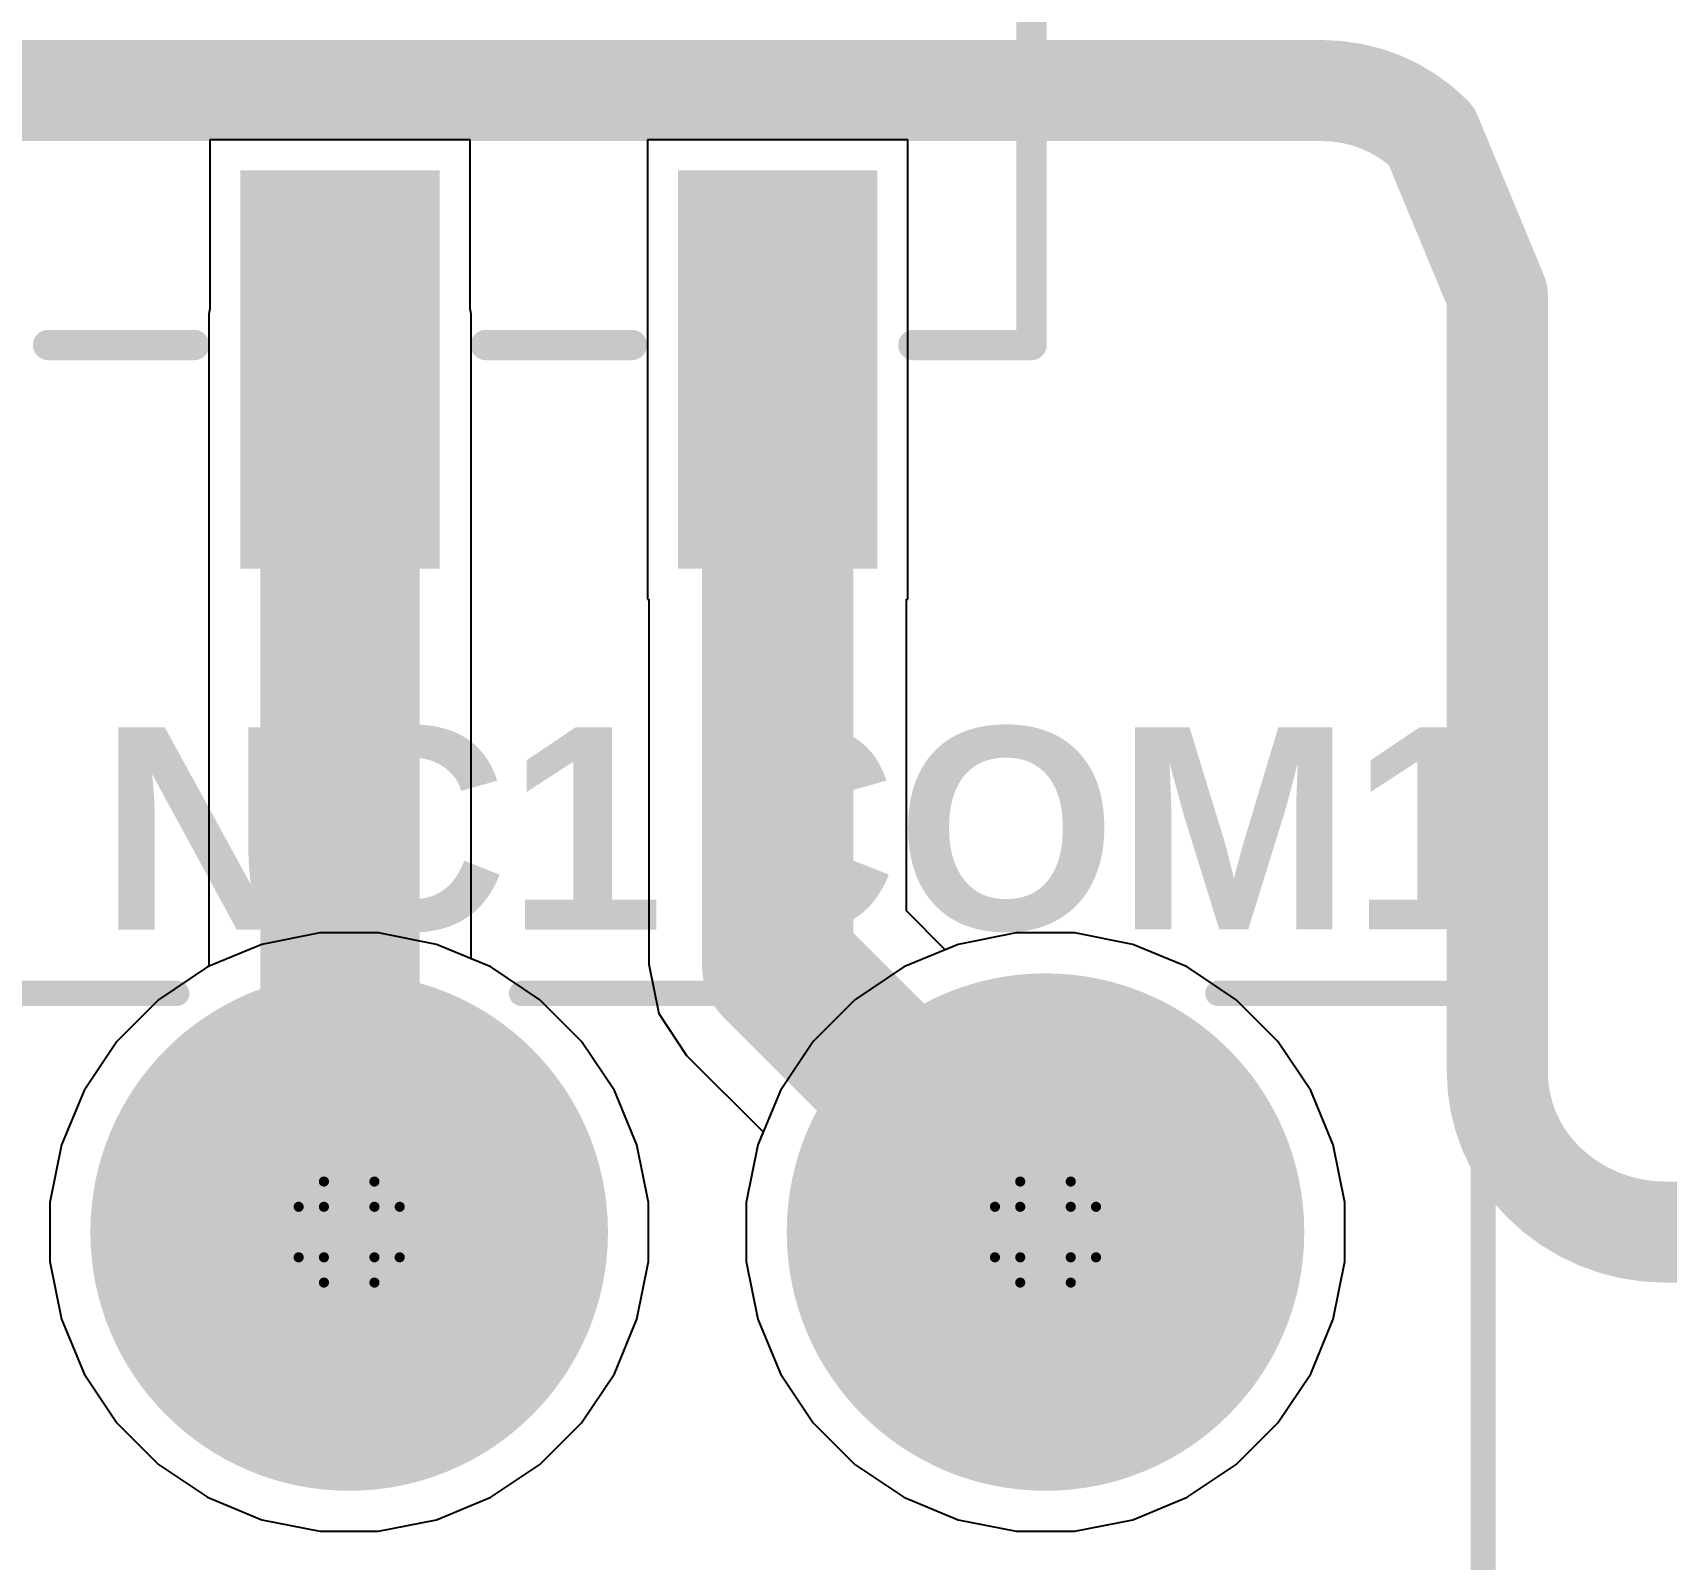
# Model space of a CAD drawing. Header units: inches. Extents: x 0 to 5271, y 0 to 5417.
# Drawn here: x 60.38 to 68.59, y 6.41 to 14.08 of the extents above; entities that cross this region are included whole.
import ezdxf

# ---------------------------------------------------------------- set-up
doc = ezdxf.new("R2010")
doc.units = ezdxf.units.IN
for name, color, linetype in [('Bottom Layer', 5, 'Continuous'), ('Bottom Solder', 6, 'Continuous'), ('Drill Drawing', 1, 'Continuous'), ('L2_GND1', 16, 'Continuous'), ('L3_SIG1', 76, 'Continuous'), ('L4_PWR', 90, 'Continuous'), ('L5_GND2', 156, 'Continuous'), ('L6_SIG2', 130, 'Continuous'), ('L7_GND3', 216, 'Continuous'), ('Multi-Layer', 9, 'Continuous'), ('Pad Holes', 156, 'Continuous'), ('Top Layer', 1, 'Continuous'), ('Top Overlay', 2, 'Continuous'), ('Top Paste', 8, 'Continuous'), ('Top Solder', 216, 'Continuous')]:
    doc.layers.add(name, color=color, linetype=linetype)
doc.styles.add('Arial_Bold', font='', dxfattribs={"height": 0.2})
doc.styles.get('Arial_Bold').set_extended_font_data('Arial', bold=True)

# ---------------------------------------------------------------- blocks, each defined once
blk = doc.blocks.new('G6K_2F_Y_TR_DC5_290')
at = {"layer": 'Top Layer'}
for points in [[(-4.4, -1.2), (-2.6, -1.2), (-2.6, -2), (-4.4, -2)], [(-4.4, -3.4), (-2.6, -3.4), (-2.6, -4.2), (-4.4, -4.2)]]:
    blk.add_hatch(color=1, dxfattribs=at).paths.add_polyline_path(points)
at = {"layer": 'Top Paste'}
for points in [[(-4.4, -1.2), (-2.6, -1.2), (-2.6, -2), (-4.4, -2)], [(-4.4, -3.4), (-2.6, -3.4), (-2.6, -4.2), (-4.4, -4.2)]]:
    blk.add_hatch(color=8, dxfattribs=at).paths.add_polyline_path(points)
at = {"layer": 'Top Solder'}
for points in [[(-4.5016, -1.0984), (-2.4984, -1.0984), (-2.4984, -2.1016), (-4.5016, -2.1016)], [(-4.5016, -3.2984), (-2.4984, -3.2984), (-2.4984, -4.3016), (-4.5016, -4.3016)]]:
    blk.add_hatch(color=216, dxfattribs=at).paths.add_polyline_path(points)
at = {"layer": 'Top Overlay'}
for points in [[(-3.377, -0.1328, 0.1524, 0.1524, 0), (-3.377, -0.8673, 0.1524, 0.1524, 0)], [(-3.377, -2.3328, 0.1524, 0.1524, 0), (-3.377, -3.0673, 0.1524, 0.1524, 0)], [(-3.377, -4.482, 0.1524, 0.1524, 0), (-3.377, -5.0762, 0.1524, 0.1524, 0)], [(-3.377, -5.0762, 0.1524, 0.1524, 0), (3.377, -5.0762, 0.1524, 0.1524, 0)]]:
    blk.add_lwpolyline(points, format="xyseb", dxfattribs=at)
for points in [[(-3.4151, -0.1328, 0.0762, 0.0762, 1), (-3.3389, -0.1328, 0.0762, 0.0762, 1)], [(-3.4151, -0.8673, 0.0762, 0.0762, 1), (-3.3389, -0.8673, 0.0762, 0.0762, 1)], [(-3.4151, -2.3328, 0.0762, 0.0762, 1), (-3.3389, -2.3328, 0.0762, 0.0762, 1)], [(-3.4151, -3.0673, 0.0762, 0.0762, 1), (-3.3389, -3.0673, 0.0762, 0.0762, 1)], [(-3.4151, -4.482, 0.0762, 0.0762, 1), (-3.3389, -4.482, 0.0762, 0.0762, 1)], [(-3.4151, -5.0762, 0.0762, 0.0762, 1), (-3.3389, -5.0762, 0.0762, 0.0762, 1)], [(-3.4151, -5.0762, 0.0762, 0.0762, 1), (-3.3389, -5.0762, 0.0762, 0.0762, 1)]]:
    blk.add_lwpolyline(points, format="xyseb", close=True, dxfattribs=at)
blk = doc.blocks.new('DB2ERC_3_5_3P_GN_293')
at = {"layer": 'Bottom Layer'}
h = blk.add_hatch(color=5, dxfattribs=at)
edge = h.paths.add_edge_path()
edge.add_arc((0, 0), 1.25, 0, 360)
h = blk.add_hatch(color=5, dxfattribs=at)
edge = h.paths.add_edge_path()
edge.add_arc((3.5, 0), 1.25, 0, 360)
at = {"layer": 'Bottom Solder'}
h = blk.add_hatch(color=6, dxfattribs=at)
edge = h.paths.add_edge_path()
edge.add_arc((0, 0), 1.3008, 0, 360)
h = blk.add_hatch(color=6, dxfattribs=at)
edge = h.paths.add_edge_path()
edge.add_arc((3.5, 0), 1.3008, 0, 360)
at = {"layer": 'L2_GND1'}
h = blk.add_hatch(color=16, dxfattribs=at)
edge = h.paths.add_edge_path()
edge.add_arc((0, 0), 1.25, 0, 360)
h = blk.add_hatch(color=16, dxfattribs=at)
edge = h.paths.add_edge_path()
edge.add_arc((3.5, 0), 1.25, 0, 360)
at = {"layer": 'L3_SIG1'}
h = blk.add_hatch(color=76, dxfattribs=at)
edge = h.paths.add_edge_path()
edge.add_arc((0, 0), 1.25, 0, 360)
h = blk.add_hatch(color=76, dxfattribs=at)
edge = h.paths.add_edge_path()
edge.add_arc((3.5, 0), 1.25, 0, 360)
at = {"layer": 'L4_PWR'}
h = blk.add_hatch(color=90, dxfattribs=at)
edge = h.paths.add_edge_path()
edge.add_arc((0, 0), 1.25, 0, 360)
h = blk.add_hatch(color=90, dxfattribs=at)
edge = h.paths.add_edge_path()
edge.add_arc((3.5, 0), 1.25, 0, 360)
at = {"layer": 'L5_GND2'}
h = blk.add_hatch(color=156, dxfattribs=at)
edge = h.paths.add_edge_path()
edge.add_arc((0, 0), 1.25, 0, 360)
h = blk.add_hatch(color=156, dxfattribs=at)
edge = h.paths.add_edge_path()
edge.add_arc((3.5, 0), 1.25, 0, 360)
at = {"layer": 'L6_SIG2'}
h = blk.add_hatch(color=130, dxfattribs=at)
edge = h.paths.add_edge_path()
edge.add_arc((0, 0), 1.25, 0, 360)
h = blk.add_hatch(color=130, dxfattribs=at)
edge = h.paths.add_edge_path()
edge.add_arc((3.5, 0), 1.25, 0, 360)
at = {"layer": 'L7_GND3'}
h = blk.add_hatch(color=216, dxfattribs=at)
edge = h.paths.add_edge_path()
edge.add_arc((0, 0), 1.25, 0, 360)
h = blk.add_hatch(color=216, dxfattribs=at)
edge = h.paths.add_edge_path()
edge.add_arc((3.5, 0), 1.25, 0, 360)
at = {"layer": 'Multi-Layer'}
h = blk.add_hatch(color=9, dxfattribs=at)
edge = h.paths.add_edge_path()
edge.add_arc((0, 0), 1.25, 0, 360)
h = blk.add_hatch(color=9, dxfattribs=at)
edge = h.paths.add_edge_path()
edge.add_arc((3.5, 0), 1.25, 0, 360)
at = {"layer": 'Pad Holes'}
h = blk.add_hatch(color=7, dxfattribs=at)
edge = h.paths.add_edge_path()
edge.add_arc((0, 0), 0.8, 0, 360)
h = blk.add_hatch(color=7, dxfattribs=at)
edge = h.paths.add_edge_path()
edge.add_arc((3.5, 0), 0.8, 0, 360)
at = {"layer": 'Top Layer'}
h = blk.add_hatch(color=1, dxfattribs=at)
edge = h.paths.add_edge_path()
edge.add_arc((0, 0), 1.25, 0, 360)
h = blk.add_hatch(color=1, dxfattribs=at)
edge = h.paths.add_edge_path()
edge.add_arc((3.5, 0), 1.25, 0, 360)
at = {"layer": 'Top Solder'}
h = blk.add_hatch(color=216, dxfattribs=at)
edge = h.paths.add_edge_path()
edge.add_arc((0, 0), 1.3008, 0, 360)
h = blk.add_hatch(color=216, dxfattribs=at)
edge = h.paths.add_edge_path()
edge.add_arc((3.5, 0), 1.3008, 0, 360)
at = {"layer": 'Top Overlay'}
for points in [[(-2.6336, 1.2, 0.127, 0.127, 0), (-0.8664, 1.2, 0.127, 0.127, 0)], [(0.8664, 1.2, 0.127, 0.127, 0), (2.6336, 1.2, 0.127, 0.127, 0)], [(4.3664, 1.2, 0.127, 0.127, 0), (5.7, 1.2, 0.127, 0.127, 0)], [(5.7, -8, 0.127, 0.127, 0), (5.7, 1.2, 0.127, 0.127, 0)]]:
    blk.add_lwpolyline(points, format="xyseb", dxfattribs=at)
for points in [[(-0.8981, 1.2, 0.0635, 0.0635, 1), (-0.8346, 1.2, 0.0635, 0.0635, 1)], [(0.8347, 1.2, 0.0635, 0.0635, 1), (0.8982, 1.2, 0.0635, 0.0635, 1)], [(2.6019, 1.2, 0.0635, 0.0635, 1), (2.6654, 1.2, 0.0635, 0.0635, 1)], [(4.3347, 1.2, 0.0635, 0.0635, 1), (4.3982, 1.2, 0.0635, 0.0635, 1)], [(5.6683, 1.2, 0.0635, 0.0635, 1), (5.7318, 1.2, 0.0635, 0.0635, 1)], [(5.6683, 1.2, 0.0635, 0.0635, 1), (5.7318, 1.2, 0.0635, 0.0635, 1)]]:
    blk.add_lwpolyline(points, format="xyseb", close=True, dxfattribs=at)

msp = doc.modelspace()

# ---------------------------------------------------------------- hatches: boundary and pattern name
at = {"layer": 'Top Layer'}
msp.add_hatch(color=1, dxfattribs=at).paths.add_polyline_path([(61.5246, 8.0518), (62.3246, 8.0518), (62.3246, 12.6681), (61.5246, 12.6681)])

# ---------------------------------------------------------------- linework, layer by layer
at = {"layer": 'Bottom Layer'}
for p, q in [((61.8227, 9.5558), (61.5321, 9.498)), ((62.1189, 9.5558), (61.8227, 9.5558)), ((62.4095, 9.498), (62.1189, 9.5558)), ((65.3227, 9.5558), (65.0321, 9.498)), ((65.619, 9.5558), (65.3227, 9.5558)), ((65.9095, 9.498), (65.619, 9.5558)), ((61.5321, 9.498), (61.2584, 9.3846)), ((62.6832, 9.3846), (62.4095, 9.498)), ((65.0321, 9.498), (64.7584, 9.3846)), ((66.1832, 9.3846), (65.9095, 9.498)), ((61.2584, 9.3846), (61.0121, 9.22)), ((62.9296, 9.22), (62.6832, 9.3846)), ((64.7584, 9.3846), (64.5121, 9.22)), ((66.4296, 9.22), (66.1832, 9.3846)), ((61.0121, 9.22), (60.8026, 9.0105)), ((63.139, 9.0105), (62.9296, 9.22)), ((64.5121, 9.22), (64.3026, 9.0105)), ((66.6391, 9.0105), (66.4296, 9.22)), ((60.8026, 9.0105), (60.638, 8.7642)), ((63.3036, 8.7642), (63.139, 9.0105)), ((64.3026, 9.0105), (64.138, 8.7642)), ((66.8037, 8.7642), (66.6391, 9.0105)), ((60.638, 8.7642), (60.5246, 8.4905)), ((63.417, 8.4905), (63.3036, 8.7642)), ((64.138, 8.7642), (64.0246, 8.4905)), ((66.917, 8.4905), (66.8037, 8.7642)), ((60.5246, 8.4905), (60.4668, 8.1999)), ((63.4748, 8.1999), (63.417, 8.4905)), ((64.0246, 8.4905), (63.9668, 8.1999)), ((66.9748, 8.1999), (66.917, 8.4905)), ((60.4668, 8.1999), (60.4668, 7.9037)), ((63.4748, 7.9037), (63.4748, 8.1999)), ((63.9668, 8.1999), (63.9668, 7.9037)), ((66.9748, 7.9037), (66.9748, 8.1999)), ((60.4668, 7.9037), (60.5246, 7.6131)), ((63.417, 7.6131), (63.4748, 7.9037)), ((63.9668, 7.9037), (64.0246, 7.6131)), ((66.917, 7.6131), (66.9748, 7.9037)), ((60.5246, 7.6131), (60.638, 7.3394)), ((63.3036, 7.3394), (63.417, 7.6131)), ((64.0246, 7.6131), (64.138, 7.3394)), ((66.8037, 7.3394), (66.917, 7.6131)), ((60.638, 7.3394), (60.8026, 7.0931)), ((63.139, 7.0931), (63.3036, 7.3394)), ((64.138, 7.3394), (64.3026, 7.0931)), ((66.6391, 7.0931), (66.8037, 7.3394)), ((60.8026, 7.0931), (61.0121, 6.8836)), ((62.9296, 6.8836), (63.139, 7.0931)), ((64.3026, 7.0931), (64.5121, 6.8836)), ((66.4296, 6.8836), (66.6391, 7.0931)), ((61.0121, 6.8836), (61.2584, 6.719)), ((62.6832, 6.719), (62.9296, 6.8836)), ((64.5121, 6.8836), (64.7584, 6.719)), ((66.1832, 6.719), (66.4296, 6.8836)), ((61.2584, 6.719), (61.5321, 6.6056)), ((62.4095, 6.6056), (62.6832, 6.719)), ((64.7584, 6.719), (65.0321, 6.6056)), ((65.9095, 6.6056), (66.1832, 6.719)), ((61.5321, 6.6056), (61.8227, 6.5478)), ((62.1189, 6.5478), (62.4095, 6.6056)), ((65.0321, 6.6056), (65.3227, 6.5478)), ((65.619, 6.5478), (65.9095, 6.6056)), ((61.8227, 6.5478), (62.1189, 6.5478)), ((65.3227, 6.5478), (65.619, 6.5478))]:
    msp.add_line(p, q, dxfattribs=at)
at = {"layer": 'Drill Drawing'}
for points in [[(61.8438, 8.1788, 0.0508, 0.0508, 0), (61.8438, 8.3058, 0.0508, 0.0508, 0)], [(61.8438, 8.3058, 0.0508, 0.0508, 0), (62.0978, 8.3058, 0.0508, 0.0508, 0)], [(62.0978, 8.1788, 0.0508, 0.0508, 0), (62.0978, 8.3058, 0.0508, 0.0508, 0)], [(65.3438, 8.1788, 0.0508, 0.0508, 0), (65.3438, 8.3058, 0.0508, 0.0508, 0)], [(65.3438, 8.3058, 0.0508, 0.0508, 0), (65.5978, 8.3058, 0.0508, 0.0508, 0)], [(65.5978, 8.1788, 0.0508, 0.0508, 0), (65.5978, 8.3058, 0.0508, 0.0508, 0)], [(61.7168, 7.9248, 0.0508, 0.0508, 0), (61.7168, 8.1788, 0.0508, 0.0508, 0)], [(61.7168, 8.1788, 0.0508, 0.0508, 0), (61.8438, 8.1788, 0.0508, 0.0508, 0)], [(62.0978, 8.1788, 0.0508, 0.0508, 0), (62.2248, 8.1788, 0.0508, 0.0508, 0)], [(62.2248, 7.9248, 0.0508, 0.0508, 0), (62.2248, 8.1788, 0.0508, 0.0508, 0)], [(65.2168, 7.9248, 0.0508, 0.0508, 0), (65.2168, 8.1788, 0.0508, 0.0508, 0)], [(65.2168, 8.1788, 0.0508, 0.0508, 0), (65.3438, 8.1788, 0.0508, 0.0508, 0)], [(65.5978, 8.1788, 0.0508, 0.0508, 0), (65.7248, 8.1788, 0.0508, 0.0508, 0)], [(65.7248, 7.9248, 0.0508, 0.0508, 0), (65.7248, 8.1788, 0.0508, 0.0508, 0)], [(61.7168, 7.9248, 0.0508, 0.0508, 0), (61.8438, 7.9248, 0.0508, 0.0508, 0)], [(61.8438, 7.7978, 0.0508, 0.0508, 0), (61.8438, 7.9248, 0.0508, 0.0508, 0)], [(62.0978, 7.9248, 0.0508, 0.0508, 0), (62.2248, 7.9248, 0.0508, 0.0508, 0)], [(62.0978, 7.7978, 0.0508, 0.0508, 0), (62.0978, 7.9248, 0.0508, 0.0508, 0)], [(65.2168, 7.9248, 0.0508, 0.0508, 0), (65.3438, 7.9248, 0.0508, 0.0508, 0)], [(65.3438, 7.7978, 0.0508, 0.0508, 0), (65.3438, 7.9248, 0.0508, 0.0508, 0)], [(65.5978, 7.9248, 0.0508, 0.0508, 0), (65.7248, 7.9248, 0.0508, 0.0508, 0)], [(65.5978, 7.7978, 0.0508, 0.0508, 0), (65.5978, 7.9248, 0.0508, 0.0508, 0)], [(61.8438, 7.7978, 0.0508, 0.0508, 0), (62.0978, 7.7978, 0.0508, 0.0508, 0)], [(65.3438, 7.7978, 0.0508, 0.0508, 0), (65.5978, 7.7978, 0.0508, 0.0508, 0)]]:
    msp.add_lwpolyline(points, format="xyseb", dxfattribs=at)
for points in [[(61.8311, 8.3058, 0.0254, 0.0254, 1), (61.8565, 8.3058, 0.0254, 0.0254, 1)], [(61.8311, 8.3058, 0.0254, 0.0254, 1), (61.8565, 8.3058, 0.0254, 0.0254, 1)], [(62.0851, 8.3058, 0.0254, 0.0254, 1), (62.1105, 8.3058, 0.0254, 0.0254, 1)], [(62.0851, 8.3058, 0.0254, 0.0254, 1), (62.1105, 8.3058, 0.0254, 0.0254, 1)], [(65.3311, 8.3058, 0.0254, 0.0254, 1), (65.3565, 8.3058, 0.0254, 0.0254, 1)], [(65.3311, 8.3058, 0.0254, 0.0254, 1), (65.3565, 8.3058, 0.0254, 0.0254, 1)], [(65.5851, 8.3058, 0.0254, 0.0254, 1), (65.6105, 8.3058, 0.0254, 0.0254, 1)], [(65.5851, 8.3058, 0.0254, 0.0254, 1), (65.6105, 8.3058, 0.0254, 0.0254, 1)], [(61.7041, 8.1788, 0.0254, 0.0254, 1), (61.7295, 8.1788, 0.0254, 0.0254, 1)], [(61.7041, 8.1788, 0.0254, 0.0254, 1), (61.7295, 8.1788, 0.0254, 0.0254, 1)], [(61.8311, 8.1788, 0.0254, 0.0254, 1), (61.8565, 8.1788, 0.0254, 0.0254, 1)], [(61.8311, 8.1788, 0.0254, 0.0254, 1), (61.8565, 8.1788, 0.0254, 0.0254, 1)], [(62.0851, 8.1788, 0.0254, 0.0254, 1), (62.1105, 8.1788, 0.0254, 0.0254, 1)], [(62.0851, 8.1788, 0.0254, 0.0254, 1), (62.1105, 8.1788, 0.0254, 0.0254, 1)], [(62.2121, 8.1788, 0.0254, 0.0254, 1), (62.2375, 8.1788, 0.0254, 0.0254, 1)], [(62.2121, 8.1788, 0.0254, 0.0254, 1), (62.2375, 8.1788, 0.0254, 0.0254, 1)], [(65.2041, 8.1788, 0.0254, 0.0254, 1), (65.2295, 8.1788, 0.0254, 0.0254, 1)], [(65.2041, 8.1788, 0.0254, 0.0254, 1), (65.2295, 8.1788, 0.0254, 0.0254, 1)], [(65.3311, 8.1788, 0.0254, 0.0254, 1), (65.3565, 8.1788, 0.0254, 0.0254, 1)], [(65.3311, 8.1788, 0.0254, 0.0254, 1), (65.3565, 8.1788, 0.0254, 0.0254, 1)], [(65.5851, 8.1788, 0.0254, 0.0254, 1), (65.6105, 8.1788, 0.0254, 0.0254, 1)], [(65.5851, 8.1788, 0.0254, 0.0254, 1), (65.6105, 8.1788, 0.0254, 0.0254, 1)], [(65.7121, 8.1788, 0.0254, 0.0254, 1), (65.7375, 8.1788, 0.0254, 0.0254, 1)], [(65.7121, 8.1788, 0.0254, 0.0254, 1), (65.7375, 8.1788, 0.0254, 0.0254, 1)], [(61.7041, 7.9248, 0.0254, 0.0254, 1), (61.7295, 7.9248, 0.0254, 0.0254, 1)], [(61.7041, 7.9248, 0.0254, 0.0254, 1), (61.7295, 7.9248, 0.0254, 0.0254, 1)], [(61.8311, 7.9248, 0.0254, 0.0254, 1), (61.8565, 7.9248, 0.0254, 0.0254, 1)], [(61.8311, 7.9248, 0.0254, 0.0254, 1), (61.8565, 7.9248, 0.0254, 0.0254, 1)], [(62.0851, 7.9248, 0.0254, 0.0254, 1), (62.1105, 7.9248, 0.0254, 0.0254, 1)], [(62.0851, 7.9248, 0.0254, 0.0254, 1), (62.1105, 7.9248, 0.0254, 0.0254, 1)], [(62.2121, 7.9248, 0.0254, 0.0254, 1), (62.2375, 7.9248, 0.0254, 0.0254, 1)], [(62.2121, 7.9248, 0.0254, 0.0254, 1), (62.2375, 7.9248, 0.0254, 0.0254, 1)], [(65.2041, 7.9248, 0.0254, 0.0254, 1), (65.2295, 7.9248, 0.0254, 0.0254, 1)], [(65.2041, 7.9248, 0.0254, 0.0254, 1), (65.2295, 7.9248, 0.0254, 0.0254, 1)], [(65.3311, 7.9248, 0.0254, 0.0254, 1), (65.3565, 7.9248, 0.0254, 0.0254, 1)], [(65.3311, 7.9248, 0.0254, 0.0254, 1), (65.3565, 7.9248, 0.0254, 0.0254, 1)], [(65.5851, 7.9248, 0.0254, 0.0254, 1), (65.6105, 7.9248, 0.0254, 0.0254, 1)], [(65.5851, 7.9248, 0.0254, 0.0254, 1), (65.6105, 7.9248, 0.0254, 0.0254, 1)], [(65.7121, 7.9248, 0.0254, 0.0254, 1), (65.7375, 7.9248, 0.0254, 0.0254, 1)], [(65.7121, 7.9248, 0.0254, 0.0254, 1), (65.7375, 7.9248, 0.0254, 0.0254, 1)], [(61.8311, 7.7978, 0.0254, 0.0254, 1), (61.8565, 7.7978, 0.0254, 0.0254, 1)], [(61.8311, 7.7978, 0.0254, 0.0254, 1), (61.8565, 7.7978, 0.0254, 0.0254, 1)], [(62.0851, 7.7978, 0.0254, 0.0254, 1), (62.1105, 7.7978, 0.0254, 0.0254, 1)], [(62.0851, 7.7978, 0.0254, 0.0254, 1), (62.1105, 7.7978, 0.0254, 0.0254, 1)], [(65.3311, 7.7978, 0.0254, 0.0254, 1), (65.3565, 7.7978, 0.0254, 0.0254, 1)], [(65.3311, 7.7978, 0.0254, 0.0254, 1), (65.3565, 7.7978, 0.0254, 0.0254, 1)], [(65.5851, 7.7978, 0.0254, 0.0254, 1), (65.6105, 7.7978, 0.0254, 0.0254, 1)], [(65.5851, 7.7978, 0.0254, 0.0254, 1), (65.6105, 7.7978, 0.0254, 0.0254, 1)]]:
    msp.add_lwpolyline(points, format="xyseb", close=True, dxfattribs=at)
at = {"layer": 'L2_GND1'}
for p, q in [((61.8227, 9.5558), (61.5321, 9.498)), ((62.1189, 9.5558), (61.8227, 9.5558)), ((62.4095, 9.498), (62.1189, 9.5558)), ((65.3227, 9.5558), (65.0321, 9.498)), ((65.619, 9.5558), (65.3227, 9.5558)), ((65.9095, 9.498), (65.619, 9.5558)), ((61.5321, 9.498), (61.2584, 9.3846)), ((62.6832, 9.3846), (62.4095, 9.498)), ((65.0321, 9.498), (64.7584, 9.3846)), ((66.1832, 9.3846), (65.9095, 9.498)), ((61.2584, 9.3846), (61.0121, 9.22)), ((62.9296, 9.22), (62.6832, 9.3846)), ((64.7584, 9.3846), (64.5121, 9.22)), ((66.4296, 9.22), (66.1832, 9.3846)), ((61.0121, 9.22), (60.8026, 9.0105)), ((63.139, 9.0105), (62.9296, 9.22)), ((64.5121, 9.22), (64.3026, 9.0105)), ((66.6391, 9.0105), (66.4296, 9.22)), ((60.8026, 9.0105), (60.638, 8.7642)), ((63.3036, 8.7642), (63.139, 9.0105)), ((64.3026, 9.0105), (64.138, 8.7642)), ((66.8037, 8.7642), (66.6391, 9.0105)), ((60.638, 8.7642), (60.5246, 8.4905)), ((63.417, 8.4905), (63.3036, 8.7642)), ((64.138, 8.7642), (64.0246, 8.4905)), ((66.917, 8.4905), (66.8037, 8.7642)), ((60.5246, 8.4905), (60.4668, 8.1999)), ((63.4748, 8.1999), (63.417, 8.4905)), ((64.0246, 8.4905), (63.9668, 8.1999)), ((66.9748, 8.1999), (66.917, 8.4905)), ((60.4668, 8.1999), (60.4668, 7.9037)), ((63.4748, 7.9037), (63.4748, 8.1999)), ((63.9668, 8.1999), (63.9668, 7.9037)), ((66.9748, 7.9037), (66.9748, 8.1999)), ((60.4668, 7.9037), (60.5246, 7.6131)), ((63.417, 7.6131), (63.4748, 7.9037)), ((63.9668, 7.9037), (64.0246, 7.6131)), ((66.917, 7.6131), (66.9748, 7.9037)), ((60.5246, 7.6131), (60.638, 7.3394)), ((63.3036, 7.3394), (63.417, 7.6131)), ((64.0246, 7.6131), (64.138, 7.3394)), ((66.8037, 7.3394), (66.917, 7.6131)), ((60.638, 7.3394), (60.8026, 7.0931)), ((63.139, 7.0931), (63.3036, 7.3394)), ((64.138, 7.3394), (64.3026, 7.0931)), ((66.6391, 7.0931), (66.8037, 7.3394)), ((60.8026, 7.0931), (61.0121, 6.8836)), ((62.9296, 6.8836), (63.139, 7.0931)), ((64.3026, 7.0931), (64.5121, 6.8836)), ((66.4296, 6.8836), (66.6391, 7.0931)), ((61.0121, 6.8836), (61.2584, 6.719)), ((62.6832, 6.719), (62.9296, 6.8836)), ((64.5121, 6.8836), (64.7584, 6.719)), ((66.1832, 6.719), (66.4296, 6.8836)), ((61.2584, 6.719), (61.5321, 6.6056)), ((62.4095, 6.6056), (62.6832, 6.719)), ((64.7584, 6.719), (65.0321, 6.6056)), ((65.9095, 6.6056), (66.1832, 6.719)), ((61.5321, 6.6056), (61.8227, 6.5478)), ((62.1189, 6.5478), (62.4095, 6.6056)), ((65.0321, 6.6056), (65.3227, 6.5478)), ((65.619, 6.5478), (65.9095, 6.6056)), ((61.8227, 6.5478), (62.1189, 6.5478)), ((65.3227, 6.5478), (65.619, 6.5478))]:
    msp.add_line(p, q, dxfattribs=at)
at = {"layer": 'L3_SIG1'}
for p, q in [((61.8227, 9.5558), (61.5321, 9.498)), ((62.1189, 9.5558), (61.8227, 9.5558)), ((62.4095, 9.498), (62.1189, 9.5558)), ((65.3227, 9.5558), (65.0321, 9.498)), ((65.619, 9.5558), (65.3227, 9.5558)), ((65.9095, 9.498), (65.619, 9.5558)), ((61.5321, 9.498), (61.2584, 9.3846)), ((62.6832, 9.3846), (62.4095, 9.498)), ((65.0321, 9.498), (64.7584, 9.3846)), ((66.1832, 9.3846), (65.9095, 9.498)), ((61.2584, 9.3846), (61.0121, 9.22)), ((62.9296, 9.22), (62.6832, 9.3846)), ((64.7584, 9.3846), (64.5121, 9.22)), ((66.4296, 9.22), (66.1832, 9.3846)), ((61.0121, 9.22), (60.8026, 9.0105)), ((63.139, 9.0105), (62.9296, 9.22)), ((64.5121, 9.22), (64.3026, 9.0105)), ((66.6391, 9.0105), (66.4296, 9.22)), ((60.8026, 9.0105), (60.638, 8.7642)), ((63.3036, 8.7642), (63.139, 9.0105)), ((64.3026, 9.0105), (64.138, 8.7642)), ((66.8037, 8.7642), (66.6391, 9.0105)), ((60.638, 8.7642), (60.5246, 8.4905)), ((63.417, 8.4905), (63.3036, 8.7642)), ((64.138, 8.7642), (64.0246, 8.4905)), ((66.917, 8.4905), (66.8037, 8.7642)), ((60.5246, 8.4905), (60.4668, 8.1999)), ((63.4748, 8.1999), (63.417, 8.4905)), ((64.0246, 8.4905), (63.9668, 8.1999)), ((66.9748, 8.1999), (66.917, 8.4905)), ((60.4668, 8.1999), (60.4668, 7.9037)), ((63.4748, 7.9037), (63.4748, 8.1999)), ((63.9668, 8.1999), (63.9668, 7.9037)), ((66.9748, 7.9037), (66.9748, 8.1999)), ((60.4668, 7.9037), (60.5246, 7.6131)), ((63.417, 7.6131), (63.4748, 7.9037)), ((63.9668, 7.9037), (64.0246, 7.6131)), ((66.917, 7.6131), (66.9748, 7.9037)), ((60.5246, 7.6131), (60.638, 7.3394)), ((63.3036, 7.3394), (63.417, 7.6131)), ((64.0246, 7.6131), (64.138, 7.3394)), ((66.8037, 7.3394), (66.917, 7.6131)), ((60.638, 7.3394), (60.8026, 7.0931)), ((63.139, 7.0931), (63.3036, 7.3394)), ((64.138, 7.3394), (64.3026, 7.0931)), ((66.6391, 7.0931), (66.8037, 7.3394)), ((60.8026, 7.0931), (61.0121, 6.8836)), ((62.9296, 6.8836), (63.139, 7.0931)), ((64.3026, 7.0931), (64.5121, 6.8836)), ((66.4296, 6.8836), (66.6391, 7.0931)), ((61.0121, 6.8836), (61.2584, 6.719)), ((62.6832, 6.719), (62.9296, 6.8836)), ((64.5121, 6.8836), (64.7584, 6.719)), ((66.1832, 6.719), (66.4296, 6.8836)), ((61.2584, 6.719), (61.5321, 6.6056)), ((62.4095, 6.6056), (62.6832, 6.719)), ((64.7584, 6.719), (65.0321, 6.6056)), ((65.9095, 6.6056), (66.1832, 6.719)), ((61.5321, 6.6056), (61.8227, 6.5478)), ((62.1189, 6.5478), (62.4095, 6.6056)), ((65.0321, 6.6056), (65.3227, 6.5478)), ((65.619, 6.5478), (65.9095, 6.6056)), ((61.8227, 6.5478), (62.1189, 6.5478)), ((65.3227, 6.5478), (65.619, 6.5478))]:
    msp.add_line(p, q, dxfattribs=at)
at = {"layer": 'L4_PWR'}
for p, q in [((61.8227, 9.5558), (61.5321, 9.498)), ((62.1189, 9.5558), (61.8227, 9.5558)), ((62.4095, 9.498), (62.1189, 9.5558)), ((65.3227, 9.5558), (65.0321, 9.498)), ((65.619, 9.5558), (65.3227, 9.5558)), ((65.9095, 9.498), (65.619, 9.5558)), ((61.5321, 9.498), (61.2584, 9.3846)), ((62.6832, 9.3846), (62.4095, 9.498)), ((65.0321, 9.498), (64.7584, 9.3846)), ((66.1832, 9.3846), (65.9095, 9.498)), ((61.2584, 9.3846), (61.0121, 9.22)), ((62.9296, 9.22), (62.6832, 9.3846)), ((64.7584, 9.3846), (64.5121, 9.22)), ((66.4296, 9.22), (66.1832, 9.3846)), ((61.0121, 9.22), (60.8026, 9.0105)), ((63.139, 9.0105), (62.9296, 9.22)), ((64.5121, 9.22), (64.3026, 9.0105)), ((66.6391, 9.0105), (66.4296, 9.22)), ((60.8026, 9.0105), (60.638, 8.7642)), ((63.3036, 8.7642), (63.139, 9.0105)), ((64.3026, 9.0105), (64.138, 8.7642)), ((66.8037, 8.7642), (66.6391, 9.0105)), ((60.638, 8.7642), (60.5246, 8.4905)), ((63.417, 8.4905), (63.3036, 8.7642)), ((64.138, 8.7642), (64.0246, 8.4905)), ((66.917, 8.4905), (66.8037, 8.7642)), ((60.5246, 8.4905), (60.4668, 8.1999)), ((63.4748, 8.1999), (63.417, 8.4905)), ((64.0246, 8.4905), (63.9668, 8.1999)), ((66.9748, 8.1999), (66.917, 8.4905)), ((60.4668, 8.1999), (60.4668, 7.9037)), ((63.4748, 7.9037), (63.4748, 8.1999)), ((63.9668, 8.1999), (63.9668, 7.9037)), ((66.9748, 7.9037), (66.9748, 8.1999)), ((60.4668, 7.9037), (60.5246, 7.6131)), ((63.417, 7.6131), (63.4748, 7.9037)), ((63.9668, 7.9037), (64.0246, 7.6131)), ((66.917, 7.6131), (66.9748, 7.9037)), ((60.5246, 7.6131), (60.638, 7.3394)), ((63.3036, 7.3394), (63.417, 7.6131)), ((64.0246, 7.6131), (64.138, 7.3394)), ((66.8037, 7.3394), (66.917, 7.6131)), ((60.638, 7.3394), (60.8026, 7.0931)), ((63.139, 7.0931), (63.3036, 7.3394)), ((64.138, 7.3394), (64.3026, 7.0931)), ((66.6391, 7.0931), (66.8037, 7.3394)), ((60.8026, 7.0931), (61.0121, 6.8836)), ((62.9296, 6.8836), (63.139, 7.0931)), ((64.3026, 7.0931), (64.5121, 6.8836)), ((66.4296, 6.8836), (66.6391, 7.0931)), ((61.0121, 6.8836), (61.2584, 6.719)), ((62.6832, 6.719), (62.9296, 6.8836)), ((64.5121, 6.8836), (64.7584, 6.719)), ((66.1832, 6.719), (66.4296, 6.8836)), ((61.2584, 6.719), (61.5321, 6.6056)), ((62.4095, 6.6056), (62.6832, 6.719)), ((64.7584, 6.719), (65.0321, 6.6056)), ((65.9095, 6.6056), (66.1832, 6.719)), ((61.5321, 6.6056), (61.8227, 6.5478)), ((62.1189, 6.5478), (62.4095, 6.6056)), ((65.0321, 6.6056), (65.3227, 6.5478)), ((65.619, 6.5478), (65.9095, 6.6056)), ((61.8227, 6.5478), (62.1189, 6.5478)), ((65.3227, 6.5478), (65.619, 6.5478))]:
    msp.add_line(p, q, dxfattribs=at)
for points in [[(56.5247, 13.7911, 0.508, 0.508, 0), (66.8641, 13.7911, 0.508, 0.508, 0)], [(66.8641, 13.7911, 0.508, 0.508, -0.197196), (67.4092, 13.566, 0.508, 0.508, 0)], [(67.4092, 13.566, 0.508, 0.508, 0), (67.7418, 12.7642, 0.508, 0.508, 0)], [(67.7418, 8.8577, 0.508, 0.508, 0), (67.7418, 12.7642, 0.508, 0.508, 0)], [(67.9704, 8.3058, 0.508, 0.508, -0.198912), (67.7418, 8.8577, 0.508, 0.508, 0)], [(68.5836, 8.0518, 0.508, 0.508, -0.198912), (67.9704, 8.3058, 0.508, 0.508, 0)], [(68.5836, 8.0518, 0.508, 0.508, 0), (72.4718, 8.0518, 0.508, 0.508, 0)]]:
    msp.add_lwpolyline(points, format="xyseb", dxfattribs=at)
for points in [[(66.7371, 13.7911, 0.254, 0.254, 1), (66.9911, 13.7911, 0.254, 0.254, 1)], [(66.7371, 13.7911, 0.254, 0.254, 1), (66.9911, 13.7911, 0.254, 0.254, 1)], [(67.2822, 13.566, 0.254, 0.254, 1), (67.5362, 13.566, 0.254, 0.254, 1)], [(67.2822, 13.566, 0.254, 0.254, 1), (67.5362, 13.566, 0.254, 0.254, 1)], [(67.6148, 12.7642, 0.254, 0.254, 1), (67.8688, 12.7642, 0.254, 0.254, 1)], [(67.6148, 12.7642, 0.254, 0.254, 1), (67.8688, 12.7642, 0.254, 0.254, 1)], [(67.6148, 8.8577, 0.254, 0.254, 1), (67.8688, 8.8577, 0.254, 0.254, 1)], [(67.6148, 8.8577, 0.254, 0.254, 1), (67.8688, 8.8577, 0.254, 0.254, 1)], [(67.8434, 8.3058, 0.254, 0.254, 1), (68.0974, 8.3058, 0.254, 0.254, 1)], [(67.8434, 8.3058, 0.254, 0.254, 1), (68.0974, 8.3058, 0.254, 0.254, 1)], [(68.4566, 8.0518, 0.254, 0.254, 1), (68.7106, 8.0518, 0.254, 0.254, 1)], [(68.4566, 8.0518, 0.254, 0.254, 1), (68.7106, 8.0518, 0.254, 0.254, 1)]]:
    msp.add_lwpolyline(points, format="xyseb", close=True, dxfattribs=at)
at = {"layer": 'L5_GND2'}
for p, q in [((61.8227, 9.5558), (61.5321, 9.498)), ((62.1189, 9.5558), (61.8227, 9.5558)), ((62.4095, 9.498), (62.1189, 9.5558)), ((65.3227, 9.5558), (65.0321, 9.498)), ((65.619, 9.5558), (65.3227, 9.5558)), ((65.9095, 9.498), (65.619, 9.5558)), ((61.5321, 9.498), (61.2584, 9.3846)), ((62.6832, 9.3846), (62.4095, 9.498)), ((65.0321, 9.498), (64.7584, 9.3846)), ((66.1832, 9.3846), (65.9095, 9.498)), ((61.2584, 9.3846), (61.0121, 9.22)), ((62.9296, 9.22), (62.6832, 9.3846)), ((64.7584, 9.3846), (64.5121, 9.22)), ((66.4296, 9.22), (66.1832, 9.3846)), ((61.0121, 9.22), (60.8026, 9.0105)), ((63.139, 9.0105), (62.9296, 9.22)), ((64.5121, 9.22), (64.3026, 9.0105)), ((66.6391, 9.0105), (66.4296, 9.22)), ((60.8026, 9.0105), (60.638, 8.7642)), ((63.3036, 8.7642), (63.139, 9.0105)), ((64.3026, 9.0105), (64.138, 8.7642)), ((66.8037, 8.7642), (66.6391, 9.0105)), ((60.638, 8.7642), (60.5246, 8.4905)), ((63.417, 8.4905), (63.3036, 8.7642)), ((64.138, 8.7642), (64.0246, 8.4905)), ((66.917, 8.4905), (66.8037, 8.7642)), ((60.5246, 8.4905), (60.4668, 8.1999)), ((63.4748, 8.1999), (63.417, 8.4905)), ((64.0246, 8.4905), (63.9668, 8.1999)), ((66.9748, 8.1999), (66.917, 8.4905)), ((60.4668, 8.1999), (60.4668, 7.9037)), ((63.4748, 7.9037), (63.4748, 8.1999)), ((63.9668, 8.1999), (63.9668, 7.9037)), ((66.9748, 7.9037), (66.9748, 8.1999)), ((60.4668, 7.9037), (60.5246, 7.6131)), ((63.417, 7.6131), (63.4748, 7.9037)), ((63.9668, 7.9037), (64.0246, 7.6131)), ((66.917, 7.6131), (66.9748, 7.9037)), ((60.5246, 7.6131), (60.638, 7.3394)), ((63.3036, 7.3394), (63.417, 7.6131)), ((64.0246, 7.6131), (64.138, 7.3394)), ((66.8037, 7.3394), (66.917, 7.6131)), ((60.638, 7.3394), (60.8026, 7.0931)), ((63.139, 7.0931), (63.3036, 7.3394)), ((64.138, 7.3394), (64.3026, 7.0931)), ((66.6391, 7.0931), (66.8037, 7.3394)), ((60.8026, 7.0931), (61.0121, 6.8836)), ((62.9296, 6.8836), (63.139, 7.0931)), ((64.3026, 7.0931), (64.5121, 6.8836)), ((66.4296, 6.8836), (66.6391, 7.0931)), ((61.0121, 6.8836), (61.2584, 6.719)), ((62.6832, 6.719), (62.9296, 6.8836)), ((64.5121, 6.8836), (64.7584, 6.719)), ((66.1832, 6.719), (66.4296, 6.8836)), ((61.2584, 6.719), (61.5321, 6.6056)), ((62.4095, 6.6056), (62.6832, 6.719)), ((64.7584, 6.719), (65.0321, 6.6056)), ((65.9095, 6.6056), (66.1832, 6.719)), ((61.5321, 6.6056), (61.8227, 6.5478)), ((62.1189, 6.5478), (62.4095, 6.6056)), ((65.0321, 6.6056), (65.3227, 6.5478)), ((65.619, 6.5478), (65.9095, 6.6056)), ((61.8227, 6.5478), (62.1189, 6.5478)), ((65.3227, 6.5478), (65.619, 6.5478))]:
    msp.add_line(p, q, dxfattribs=at)
at = {"layer": 'L6_SIG2'}
for p, q in [((61.8227, 9.5558), (61.5321, 9.498)), ((62.1189, 9.5558), (61.8227, 9.5558)), ((62.4095, 9.498), (62.1189, 9.5558)), ((65.3227, 9.5558), (65.0321, 9.498)), ((65.619, 9.5558), (65.3227, 9.5558)), ((65.9095, 9.498), (65.619, 9.5558)), ((61.5321, 9.498), (61.2584, 9.3846)), ((62.6832, 9.3846), (62.4095, 9.498)), ((65.0321, 9.498), (64.7584, 9.3846)), ((66.1832, 9.3846), (65.9095, 9.498)), ((61.2584, 9.3846), (61.0121, 9.22)), ((62.9296, 9.22), (62.6832, 9.3846)), ((64.7584, 9.3846), (64.5121, 9.22)), ((66.4296, 9.22), (66.1832, 9.3846)), ((61.0121, 9.22), (60.8026, 9.0105)), ((63.139, 9.0105), (62.9296, 9.22)), ((64.5121, 9.22), (64.3026, 9.0105)), ((66.6391, 9.0105), (66.4296, 9.22)), ((60.8026, 9.0105), (60.638, 8.7642)), ((63.3036, 8.7642), (63.139, 9.0105)), ((64.3026, 9.0105), (64.138, 8.7642)), ((66.8037, 8.7642), (66.6391, 9.0105)), ((60.638, 8.7642), (60.5246, 8.4905)), ((63.417, 8.4905), (63.3036, 8.7642)), ((64.138, 8.7642), (64.0246, 8.4905)), ((66.917, 8.4905), (66.8037, 8.7642)), ((60.5246, 8.4905), (60.4668, 8.1999)), ((63.4748, 8.1999), (63.417, 8.4905)), ((64.0246, 8.4905), (63.9668, 8.1999)), ((66.9748, 8.1999), (66.917, 8.4905)), ((60.4668, 8.1999), (60.4668, 7.9037)), ((63.4748, 7.9037), (63.4748, 8.1999)), ((63.9668, 8.1999), (63.9668, 7.9037)), ((66.9748, 7.9037), (66.9748, 8.1999)), ((60.4668, 7.9037), (60.5246, 7.6131)), ((63.417, 7.6131), (63.4748, 7.9037)), ((63.9668, 7.9037), (64.0246, 7.6131)), ((66.917, 7.6131), (66.9748, 7.9037)), ((60.5246, 7.6131), (60.638, 7.3394)), ((63.3036, 7.3394), (63.417, 7.6131)), ((64.0246, 7.6131), (64.138, 7.3394)), ((66.8037, 7.3394), (66.917, 7.6131)), ((60.638, 7.3394), (60.8026, 7.0931)), ((63.139, 7.0931), (63.3036, 7.3394)), ((64.138, 7.3394), (64.3026, 7.0931)), ((66.6391, 7.0931), (66.8037, 7.3394)), ((60.8026, 7.0931), (61.0121, 6.8836)), ((62.9296, 6.8836), (63.139, 7.0931)), ((64.3026, 7.0931), (64.5121, 6.8836)), ((66.4296, 6.8836), (66.6391, 7.0931)), ((61.0121, 6.8836), (61.2584, 6.719)), ((62.6832, 6.719), (62.9296, 6.8836)), ((64.5121, 6.8836), (64.7584, 6.719)), ((66.1832, 6.719), (66.4296, 6.8836)), ((61.2584, 6.719), (61.5321, 6.6056)), ((62.4095, 6.6056), (62.6832, 6.719)), ((64.7584, 6.719), (65.0321, 6.6056)), ((65.9095, 6.6056), (66.1832, 6.719)), ((61.5321, 6.6056), (61.8227, 6.5478)), ((62.1189, 6.5478), (62.4095, 6.6056)), ((65.0321, 6.6056), (65.3227, 6.5478)), ((65.619, 6.5478), (65.9095, 6.6056)), ((61.8227, 6.5478), (62.1189, 6.5478)), ((65.3227, 6.5478), (65.619, 6.5478))]:
    msp.add_line(p, q, dxfattribs=at)
at = {"layer": 'L7_GND3'}
for p, q in [((61.8227, 9.5558), (61.5321, 9.498)), ((62.1189, 9.5558), (61.8227, 9.5558)), ((62.4095, 9.498), (62.1189, 9.5558)), ((65.3227, 9.5558), (65.0321, 9.498)), ((65.619, 9.5558), (65.3227, 9.5558)), ((65.9095, 9.498), (65.619, 9.5558)), ((61.5321, 9.498), (61.2584, 9.3846)), ((62.6832, 9.3846), (62.4095, 9.498)), ((65.0321, 9.498), (64.7584, 9.3846)), ((66.1832, 9.3846), (65.9095, 9.498)), ((61.2584, 9.3846), (61.0121, 9.22)), ((62.9296, 9.22), (62.6832, 9.3846)), ((64.7584, 9.3846), (64.5121, 9.22)), ((66.4296, 9.22), (66.1832, 9.3846)), ((61.0121, 9.22), (60.8026, 9.0105)), ((63.139, 9.0105), (62.9296, 9.22)), ((64.5121, 9.22), (64.3026, 9.0105)), ((66.6391, 9.0105), (66.4296, 9.22)), ((60.8026, 9.0105), (60.638, 8.7642)), ((63.3036, 8.7642), (63.139, 9.0105)), ((64.3026, 9.0105), (64.138, 8.7642)), ((66.8037, 8.7642), (66.6391, 9.0105)), ((60.638, 8.7642), (60.5246, 8.4905)), ((63.417, 8.4905), (63.3036, 8.7642)), ((64.138, 8.7642), (64.0246, 8.4905)), ((66.917, 8.4905), (66.8037, 8.7642)), ((60.5246, 8.4905), (60.4668, 8.1999)), ((63.4748, 8.1999), (63.417, 8.4905)), ((64.0246, 8.4905), (63.9668, 8.1999)), ((66.9748, 8.1999), (66.917, 8.4905)), ((60.4668, 8.1999), (60.4668, 7.9037)), ((63.4748, 7.9037), (63.4748, 8.1999)), ((63.9668, 8.1999), (63.9668, 7.9037)), ((66.9748, 7.9037), (66.9748, 8.1999)), ((60.4668, 7.9037), (60.5246, 7.6131)), ((63.417, 7.6131), (63.4748, 7.9037)), ((63.9668, 7.9037), (64.0246, 7.6131)), ((66.917, 7.6131), (66.9748, 7.9037)), ((60.5246, 7.6131), (60.638, 7.3394)), ((63.3036, 7.3394), (63.417, 7.6131)), ((64.0246, 7.6131), (64.138, 7.3394)), ((66.8037, 7.3394), (66.917, 7.6131)), ((60.638, 7.3394), (60.8026, 7.0931)), ((63.139, 7.0931), (63.3036, 7.3394)), ((64.138, 7.3394), (64.3026, 7.0931)), ((66.6391, 7.0931), (66.8037, 7.3394)), ((60.8026, 7.0931), (61.0121, 6.8836)), ((62.9296, 6.8836), (63.139, 7.0931)), ((64.3026, 7.0931), (64.5121, 6.8836)), ((66.4296, 6.8836), (66.6391, 7.0931)), ((61.0121, 6.8836), (61.2584, 6.719)), ((62.6832, 6.719), (62.9296, 6.8836)), ((64.5121, 6.8836), (64.7584, 6.719)), ((66.1832, 6.719), (66.4296, 6.8836)), ((61.2584, 6.719), (61.5321, 6.6056)), ((62.4095, 6.6056), (62.6832, 6.719)), ((64.7584, 6.719), (65.0321, 6.6056)), ((65.9095, 6.6056), (66.1832, 6.719)), ((61.5321, 6.6056), (61.8227, 6.5478)), ((62.1189, 6.5478), (62.4095, 6.6056)), ((65.0321, 6.6056), (65.3227, 6.5478)), ((65.619, 6.5478), (65.9095, 6.6056)), ((61.8227, 6.5478), (62.1189, 6.5478)), ((65.3227, 6.5478), (65.619, 6.5478))]:
    msp.add_line(p, q, dxfattribs=at)
at = {"layer": 'Top Layer'}
for p, q in [((62.5786, 13.5427), (61.2706, 13.5427)), ((61.2706, 13.5427), (61.2706, 12.6931)), ((62.5786, 12.6931), (62.5786, 13.5427)), ((64.7786, 13.5427), (63.4706, 13.5427)), ((63.4706, 13.5427), (63.4706, 11.2347)), ((64.7786, 11.2347), (64.7786, 13.5427)), ((61.2706, 12.6931), (61.2657, 12.6681)), ((61.2657, 12.6681), (61.2657, 9.3876)), ((62.5836, 12.6681), (62.5786, 12.6931)), ((62.5836, 9.4259), (62.5836, 12.6681)), ((63.4706, 11.2347), (63.4772, 11.2347)), ((63.4772, 11.2347), (63.4772, 9.3981)), ((64.7721, 9.6662), (64.7721, 11.2347)), ((64.7721, 11.2347), (64.7786, 11.2347)), ((64.9672, 9.4711), (64.7721, 9.6662)), ((65.3227, 9.5558), (65.0321, 9.498)), ((65.619, 9.5558), (65.3227, 9.5558)), ((65.9095, 9.498), (65.619, 9.5558)), ((65.0321, 9.498), (64.9672, 9.4711)), ((66.1832, 9.3846), (65.9095, 9.498)), ((61.2584, 9.3846), (61.0121, 9.22)), ((61.2657, 9.3876), (61.2584, 9.3846)), ((62.6832, 9.3846), (62.5836, 9.4259)), ((62.9296, 9.22), (62.6832, 9.3846)), ((63.4772, 9.3981), (63.5265, 9.1503)), ((66.4296, 9.22), (66.1832, 9.3846)), ((61.0121, 9.22), (60.8026, 9.0105)), ((63.139, 9.0105), (62.9296, 9.22)), ((66.6391, 9.0105), (66.4296, 9.22)), ((63.5265, 9.1503), (63.6668, 8.9402)), ((60.8026, 9.0105), (60.638, 8.7642)), ((63.3036, 8.7642), (63.139, 9.0105)), ((66.8037, 8.7642), (66.6391, 9.0105)), ((63.6668, 8.9402), (64.0516, 8.5555)), ((60.638, 8.7642), (60.5246, 8.4905)), ((63.417, 8.4905), (63.3036, 8.7642)), ((66.917, 8.4905), (66.8037, 8.7642)), ((64.0516, 8.5555), (64.0246, 8.4905)), ((60.5246, 8.4905), (60.4668, 8.1999)), ((63.4748, 8.1999), (63.417, 8.4905)), ((64.0246, 8.4905), (63.9668, 8.1999)), ((66.9748, 8.1999), (66.917, 8.4905)), ((60.4668, 8.1999), (60.4668, 7.9037)), ((63.4748, 7.9037), (63.4748, 8.1999)), ((63.9668, 8.1999), (63.9668, 7.9037)), ((66.9748, 7.9037), (66.9748, 8.1999)), ((60.4668, 7.9037), (60.5246, 7.6131)), ((63.417, 7.6131), (63.4748, 7.9037)), ((63.9668, 7.9037), (64.0246, 7.6131)), ((66.917, 7.6131), (66.9748, 7.9037)), ((60.5246, 7.6131), (60.638, 7.3394)), ((63.3036, 7.3394), (63.417, 7.6131)), ((64.0246, 7.6131), (64.138, 7.3394)), ((66.8037, 7.3394), (66.917, 7.6131)), ((60.638, 7.3394), (60.8026, 7.0931)), ((63.139, 7.0931), (63.3036, 7.3394)), ((64.138, 7.3394), (64.3026, 7.0931)), ((66.6391, 7.0931), (66.8037, 7.3394)), ((60.8026, 7.0931), (61.0121, 6.8836)), ((62.9296, 6.8836), (63.139, 7.0931)), ((64.3026, 7.0931), (64.5121, 6.8836)), ((66.4296, 6.8836), (66.6391, 7.0931)), ((61.0121, 6.8836), (61.2584, 6.719)), ((62.6832, 6.719), (62.9296, 6.8836)), ((64.5121, 6.8836), (64.7584, 6.719)), ((66.1832, 6.719), (66.4296, 6.8836)), ((61.2584, 6.719), (61.5321, 6.6056)), ((62.4095, 6.6056), (62.6832, 6.719)), ((64.7584, 6.719), (65.0321, 6.6056)), ((65.9095, 6.6056), (66.1832, 6.719)), ((61.5321, 6.6056), (61.8227, 6.5478)), ((62.1189, 6.5478), (62.4095, 6.6056)), ((65.0321, 6.6056), (65.3227, 6.5478)), ((65.619, 6.5478), (65.9095, 6.6056)), ((61.8227, 6.5478), (62.1189, 6.5478)), ((65.3227, 6.5478), (65.619, 6.5478))]:
    msp.add_line(p, q, dxfattribs=at)
for points in [[(64.1246, 9.3981, 0.762, 0.762, 0), (64.1246, 12.6681, 0.762, 0.762, 0)], [(64.1246, 9.3981, 0.762, 0.762, 0), (65.4709, 8.0518, 0.762, 0.762, 0)]]:
    msp.add_lwpolyline(points, format="xyseb", dxfattribs=at)
for points in [[(63.9341, 12.6681, 0.381, 0.381, 1), (64.3151, 12.6681, 0.381, 0.381, 1)], [(63.9341, 9.3981, 0.381, 0.381, 1), (64.3151, 9.3981, 0.381, 0.381, 1)], [(63.9341, 9.3981, 0.381, 0.381, 1), (64.3151, 9.3981, 0.381, 0.381, 1)], [(65.2804, 8.0518, 0.381, 0.381, 1), (65.6614, 8.0518, 0.381, 0.381, 1)]]:
    msp.add_lwpolyline(points, format="xyseb", close=True, dxfattribs=at)

# ---------------------------------------------------------------- block references
at = {"rotation": 90}
msp.add_blockref('G6K_2F_Y_TR_DC5_290', (60.3246, 15.8887), dxfattribs=at)
msp.add_blockref('DB2ERC_3_5_3P_GN_293', (61.9708, 8.0518))

# ---------------------------------------------------------------- texts
at = {"layer": 'Top Overlay', "style": 'Arial_Bold'}
for s, p in [('NC1', (60.7159, 9.5728)), ('COM1', (63.6972, 9.5731))]:
    msp.add_text(s, height=1.016, rotation=360, dxfattribs=at).set_placement(p)

doc.saveas('drawing.dxf')
